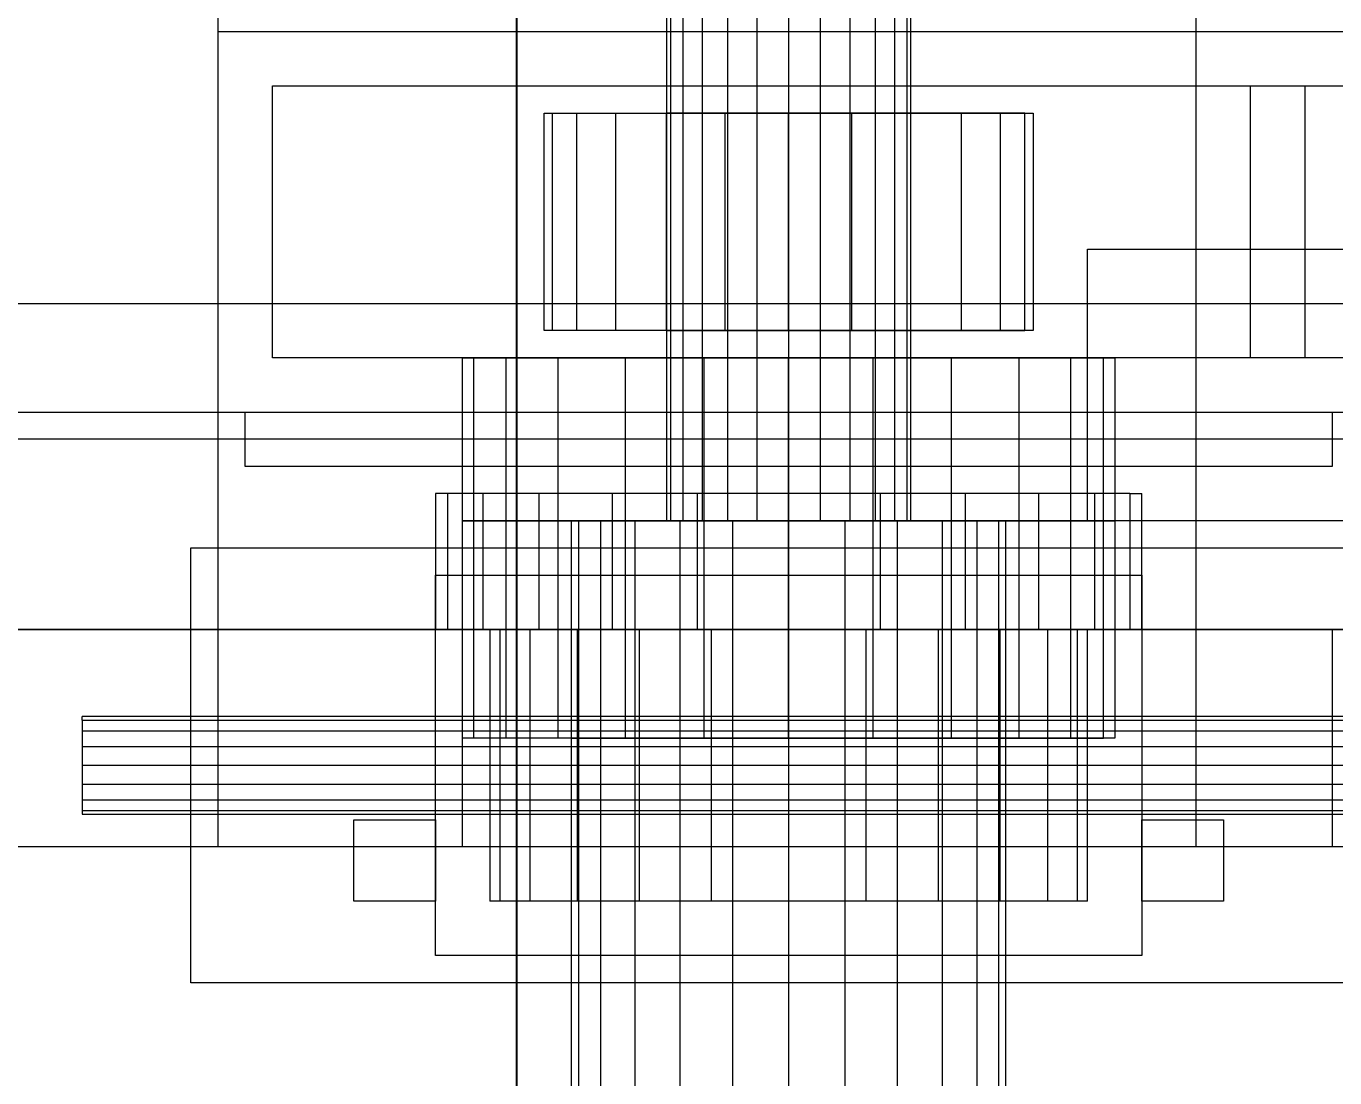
# Model space of a CAD drawing. Header units: millimetres. Extents: x -2500 to 58855, y -53268 to 6837.
# Drawn here: x 57126.8 to 57367.6, y -16742.5 to -16549 of the extents above; entities that cross this region are included whole.
import ezdxf

# ---------------------------------------------------------------- set-up
doc = ezdxf.new("R2010")
doc.units = ezdxf.units.MM
doc.layers.add('COTAS_R', color=1, linetype='Continuous', lineweight=0)
doc.layers.add('superior_secador', color=7, linetype='Continuous', lineweight=0)
doc.dimstyles.new('R19_100', dxfattribs={"dimtxt": 250, "dimasz": 150, "dimexe": 150, "dimexo": 80, "dimgap": 100, "dimtad": 1, "dimtih": 1, "dimtoh": 1, "dimdsep": 46, "dimcen": 0.09, "dimadec": 0, "dimazin": 0, "dimtfac": 1, "dimtdec": 4, "dimtofl": 0, "dimtmove": 0, "dimatfit": 3, "dimfxl": 1, "dimtolj": 1, "dimtzin": 0, "dimarcsym": 0})

# ---------------------------------------------------------------- blocks, each defined once
blk = doc.blocks.new('*D26')
at = {"layer": 'COTAS_R', "color": 0, "lineweight": -2, "transparency": 16777216}
for p, q in [((58037.12, -15400), (57067.12, -15400)), ((57217.12, -19600), (57217.12, -15550)), ((58037.12, -19750), (57067.12, -19750))]:
    blk.add_line(p, q, dxfattribs=at)
at = {"layer": 'COTAS_R', "color": 0, "transparency": 16777216}
for points in [[(57192.12, -15550), (57242.12, -15550), (57217.12, -15400)], [(57192.12, -19600), (57242.12, -19600), (57217.12, -19750)]]:
    blk.add_solid(points, dxfattribs=at)
at = {"layer": 'Defpoints', "color": 0, "transparency": 16777216}
for p in [(57217.12, -15400), (58117.12, -15400), (58117.12, -19750)]:
    blk.add_point(p, dxfattribs=at)

msp = doc.modelspace()

# ---------------------------------------------------------------- linework, layer by layer
at = {"layer": 'superior_secador'}
for p, q in [((57244.616, -16380), (57244.616, -16640)), ((57245.383, -16380), (57245.383, -16640)), ((57247.63, -16380), (57247.63, -16640)), ((57251.206, -16380), (57251.206, -16640)), ((57255.866, -16380), (57255.866, -16640)), ((57261.292, -16380), (57261.292, -16640)), ((57267.116, -16380), (57267.116, -16640)), ((57272.939, -16380), (57272.939, -16640)), ((57278.366, -16380), (57278.366, -16640)), ((57283.026, -16380), (57283.026, -16640)), ((57286.601, -16380), (57286.601, -16640)), ((57288.849, -16380), (57288.849, -16640)), ((57289.616, -16640), (57289.616, -16380)), ((57162.116, -16700), (57162.116, -16405)), ((57342.116, -16700), (57342.116, -16405)), ((57162.116, -16700), (57162.116, -16550)), ((57162.116, -16550), (57372.116, -16550)), ((57342.116, -16700), (57342.116, -16550)), ((57342.116, -16550), (57552.116, -16550)), ((57172.116, -16610), (57172.116, -16560)), ((57172.116, -16560), (57362.116, -16560)), ((57352.116, -16610), (57352.116, -16560)), ((57352.116, -16560), (57542.116, -16560)), ((57362.116, -16560), (57362.116, -16610)), ((57222.116, -16605), (57222.116, -16565)), ((57222.116, -16565), (57223.649, -16565)), ((57222.116, -16565), (57244.616, -16565)), ((57223.649, -16605), (57223.649, -16565)), ((57223.649, -16565), (57228.145, -16565)), ((57223.649, -16565), (57245.383, -16565)), ((57228.145, -16605), (57228.145, -16565)), ((57228.145, -16565), (57235.296, -16565)), ((57228.145, -16565), (57247.63, -16565)), ((57235.296, -16605), (57235.296, -16565)), ((57235.296, -16565), (57244.616, -16565)), ((57235.296, -16565), (57251.206, -16565)), ((57244.616, -16605), (57244.616, -16565)), ((57244.616, -16565), (57255.469, -16565)), ((57244.616, -16565), (57255.866, -16565)), ((57245.383, -16565), (57244.616, -16565)), ((57247.63, -16565), (57245.383, -16565)), ((57245.383, -16565), (57245.383, -16605)), ((57251.206, -16565), (57247.63, -16565)), ((57247.63, -16565), (57247.63, -16605)), ((57255.866, -16565), (57251.206, -16565)), ((57251.206, -16565), (57251.206, -16605)), ((57255.469, -16605), (57255.469, -16565)), ((57255.469, -16565), (57267.116, -16565)), ((57255.469, -16565), (57261.292, -16565)), ((57261.292, -16565), (57255.866, -16565)), ((57255.866, -16565), (57255.866, -16605)), ((57267.116, -16565), (57261.292, -16565)), ((57261.292, -16565), (57261.292, -16605)), ((57267.116, -16605), (57267.116, -16565)), ((57267.116, -16565), (57278.763, -16565)), ((57272.939, -16565), (57267.116, -16565)), ((57278.366, -16565), (57272.939, -16565)), ((57272.939, -16565), (57272.939, -16605)), ((57278.763, -16565), (57272.939, -16565)), ((57283.026, -16565), (57278.366, -16565)), ((57278.366, -16565), (57278.366, -16605)), ((57289.616, -16565), (57278.366, -16565)), ((57278.763, -16605), (57278.763, -16565)), ((57278.763, -16565), (57289.616, -16565)), ((57286.601, -16565), (57283.026, -16565)), ((57283.026, -16565), (57283.026, -16605)), ((57298.936, -16565), (57283.026, -16565)), ((57288.849, -16565), (57286.601, -16565)), ((57286.601, -16565), (57286.601, -16605)), ((57306.087, -16565), (57286.601, -16565)), ((57289.616, -16565), (57288.849, -16565)), ((57288.849, -16565), (57288.849, -16605)), ((57310.583, -16565), (57288.849, -16565)), ((57289.616, -16605), (57289.616, -16565)), ((57289.616, -16565), (57312.116, -16565)), ((57289.616, -16565), (57298.936, -16565)), ((57298.936, -16605), (57298.936, -16565)), ((57298.936, -16565), (57306.087, -16565)), ((57306.087, -16605), (57306.087, -16565)), ((57306.087, -16565), (57310.583, -16565)), ((57310.583, -16605), (57310.583, -16565)), ((57310.583, -16565), (57312.116, -16565)), ((57312.116, -16565), (57312.116, -16605)), ((57322.116, -16640), (57322.116, -16590)), ((57322.116, -16590), (57512.116, -16590)), ((37717.116, -16600), (57467.116, -16600)), ((37717.116, -16600), (57717.116, -16600)), ((56065.449, -16600), (57702.116, -16600)), ((57223.649, -16605), (57222.116, -16605)), ((57244.616, -16605), (57222.116, -16605)), ((57228.145, -16605), (57223.649, -16605)), ((57245.383, -16605), (57223.649, -16605)), ((57235.296, -16605), (57228.145, -16605)), ((57247.63, -16605), (57228.145, -16605)), ((57244.616, -16605), (57235.296, -16605)), ((57251.206, -16605), (57235.296, -16605)), ((57255.469, -16605), (57244.616, -16605)), ((57255.866, -16605), (57244.616, -16605)), ((57244.616, -16605), (57245.383, -16605)), ((57245.383, -16605), (57247.63, -16605)), ((57247.63, -16605), (57251.206, -16605)), ((57251.206, -16605), (57255.866, -16605)), ((57267.116, -16605), (57255.469, -16605)), ((57261.292, -16605), (57255.469, -16605)), ((57255.866, -16605), (57261.292, -16605)), ((57261.292, -16605), (57267.116, -16605)), ((57278.763, -16605), (57267.116, -16605)), ((57267.116, -16605), (57272.939, -16605)), ((57272.939, -16605), (57278.366, -16605)), ((57272.939, -16605), (57278.763, -16605)), ((57278.366, -16605), (57283.026, -16605)), ((57278.366, -16605), (57289.616, -16605)), ((57289.616, -16605), (57278.763, -16605)), ((57283.026, -16605), (57286.601, -16605)), ((57283.026, -16605), (57298.936, -16605)), ((57286.601, -16605), (57288.849, -16605)), ((57286.601, -16605), (57306.087, -16605)), ((57288.849, -16605), (57289.616, -16605)), ((57288.849, -16605), (57310.583, -16605)), ((57312.116, -16605), (57289.616, -16605)), ((57298.936, -16605), (57289.616, -16605)), ((57306.087, -16605), (57298.936, -16605)), ((57310.583, -16605), (57306.087, -16605)), ((57312.116, -16605), (57310.583, -16605)), ((57362.116, -16610), (57172.116, -16610)), ((57207.116, -16640), (57207.116, -16610)), ((57207.116, -16610), (57209.16, -16610)), ((57207.116, -16610), (57244.616, -16610)), ((57209.16, -16640), (57209.16, -16610)), ((57209.16, -16610), (57215.154, -16610)), ((57209.16, -16610), (57245.383, -16610)), ((57215.154, -16640), (57215.154, -16610)), ((57215.154, -16610), (57224.689, -16610)), ((57215.154, -16610), (57247.63, -16610)), ((57224.689, -16640), (57224.689, -16610)), ((57224.689, -16610), (57237.116, -16610)), ((57224.689, -16610), (57251.206, -16610)), ((57237.116, -16640), (57237.116, -16610)), ((57237.116, -16610), (57251.587, -16610)), ((57237.116, -16610), (57255.866, -16610)), ((57245.383, -16610), (57244.616, -16610)), ((57244.616, -16610), (57244.616, -16640)), ((57247.63, -16610), (57245.383, -16610)), ((57245.383, -16610), (57245.383, -16640)), ((57251.206, -16610), (57247.63, -16610)), ((57247.63, -16610), (57247.63, -16640)), ((57255.866, -16610), (57251.206, -16610)), ((57251.206, -16610), (57251.206, -16640)), ((57251.587, -16640), (57251.587, -16610)), ((57251.587, -16610), (57267.116, -16610)), ((57251.587, -16610), (57261.292, -16610)), ((57261.292, -16610), (57255.866, -16610)), ((57255.866, -16610), (57255.866, -16640)), ((57267.116, -16610), (57261.292, -16610)), ((57261.292, -16610), (57261.292, -16640)), ((57267.116, -16640), (57267.116, -16610)), ((57267.116, -16610), (57282.645, -16610)), ((57272.939, -16610), (57267.116, -16610)), ((57278.366, -16610), (57272.939, -16610)), ((57272.939, -16610), (57272.939, -16640)), ((57282.645, -16610), (57272.939, -16610)), ((57283.026, -16610), (57278.366, -16610)), ((57278.366, -16610), (57278.366, -16640)), ((57297.116, -16610), (57278.366, -16610)), ((57282.645, -16640), (57282.645, -16610)), ((57282.645, -16610), (57297.116, -16610)), ((57286.601, -16610), (57283.026, -16610)), ((57283.026, -16610), (57283.026, -16640)), ((57309.542, -16610), (57283.026, -16610)), ((57288.849, -16610), (57286.601, -16610)), ((57286.601, -16610), (57286.601, -16640)), ((57319.077, -16610), (57286.601, -16610)), ((57289.616, -16610), (57288.849, -16610)), ((57288.849, -16610), (57288.849, -16640)), ((57325.071, -16610), (57288.849, -16610)), ((57289.616, -16640), (57289.616, -16610)), ((57289.616, -16610), (57327.116, -16610)), ((57297.116, -16640), (57297.116, -16610)), ((57297.116, -16610), (57309.542, -16610)), ((57309.542, -16640), (57309.542, -16610)), ((57309.542, -16610), (57319.077, -16610)), ((57319.077, -16640), (57319.077, -16610)), ((57319.077, -16610), (57325.071, -16610)), ((57325.071, -16640), (57325.071, -16610)), ((57325.071, -16610), (57327.116, -16610)), ((57327.116, -16610), (57327.116, -16640)), ((57542.116, -16610), (57352.116, -16610)), ((37717.116, -16620), (57717.116, -16620)), ((57167.116, -16630), (57167.116, -16620)), ((57167.116, -16620), (57367.116, -16620)), ((57367.116, -16620), (57367.116, -16630)), ((57702.116, -16625), (56065.449, -16625)), ((57367.116, -16630), (57167.116, -16630)), ((57204.331, -16635), (57202.116, -16635)), ((57202.116, -16635), (57202.116, -16660)), ((57210.824, -16635), (57204.331, -16635)), ((57204.331, -16635), (57204.331, -16660)), ((57221.154, -16635), (57210.824, -16635)), ((57210.824, -16635), (57210.824, -16660)), ((57234.616, -16635), (57221.154, -16635)), ((57221.154, -16635), (57221.154, -16660)), ((57250.293, -16635), (57234.616, -16635)), ((57234.616, -16635), (57234.616, -16660)), ((57267.116, -16635), (57250.293, -16635)), ((57250.293, -16635), (57250.293, -16660)), ((57283.939, -16635), (57267.116, -16635)), ((57267.116, -16635), (57267.116, -16660)), ((57299.616, -16635), (57283.939, -16635)), ((57283.939, -16635), (57283.939, -16660)), ((57313.078, -16635), (57299.616, -16635)), ((57299.616, -16635), (57299.616, -16660)), ((57323.408, -16635), (57313.078, -16635)), ((57313.078, -16635), (57313.078, -16660)), ((57329.901, -16635), (57323.408, -16635)), ((57323.408, -16635), (57323.408, -16660)), ((57329.901, -16635), (57332.116, -16635)), ((57329.901, -16635), (57329.901, -16660)), ((57332.116, -16660), (57332.116, -16635)), ((57207.116, -16680), (57207.116, -16640)), ((57207.116, -16640), (57209.16, -16640)), ((57207.116, -16640), (57227.116, -16640)), ((57244.616, -16640), (57207.116, -16640)), ((57209.16, -16680), (57209.16, -16640)), ((57209.16, -16640), (57215.154, -16640)), ((57209.16, -16640), (57228.479, -16640)), ((57245.383, -16640), (57209.16, -16640)), ((57215.154, -16680), (57215.154, -16640)), ((57215.154, -16640), (57224.689, -16640)), ((57215.154, -16640), (57232.475, -16640)), ((57247.63, -16640), (57215.154, -16640)), ((57224.689, -16680), (57224.689, -16640)), ((57224.689, -16640), (57237.116, -16640)), ((57224.689, -16640), (57238.832, -16640)), ((57251.206, -16640), (57224.689, -16640)), ((57228.479, -16640), (57227.116, -16640)), ((57227.116, -16640), (57227.116, -19360)), ((57227.116, -16640), (57227.116, -16680)), ((57232.475, -16640), (57228.479, -16640)), ((57228.479, -16640), (57228.479, -19360)), ((57228.479, -16640), (57228.479, -16680)), ((57238.832, -16640), (57232.475, -16640)), ((57232.475, -16640), (57232.475, -19360)), ((57232.475, -16640), (57232.475, -16680)), ((57237.116, -16680), (57237.116, -16640)), ((57237.116, -16640), (57251.587, -16640)), ((57237.116, -16640), (57247.116, -16640)), ((57255.866, -16640), (57237.116, -16640)), ((57247.116, -16640), (57238.832, -16640)), ((57238.832, -16640), (57238.832, -19360)), ((57238.832, -16640), (57238.832, -16680)), ((57245.383, -16640), (57244.616, -16640)), ((57247.63, -16640), (57245.383, -16640)), ((57256.763, -16640), (57247.116, -16640)), ((57247.116, -16640), (57247.116, -19360)), ((57247.116, -16640), (57247.116, -16680)), ((57251.206, -16640), (57247.63, -16640)), ((57255.866, -16640), (57251.206, -16640)), ((57251.587, -16680), (57251.587, -16640)), ((57251.587, -16640), (57267.116, -16640)), ((57251.587, -16640), (57256.763, -16640)), ((57261.292, -16640), (57251.587, -16640)), ((57261.292, -16640), (57255.866, -16640)), ((57267.116, -16640), (57256.763, -16640)), ((57256.763, -16640), (57256.763, -19360)), ((57256.763, -16640), (57256.763, -16680)), ((57267.116, -16640), (57261.292, -16640)), ((57277.469, -16640), (57267.116, -16640)), ((57267.116, -16640), (57267.116, -19360)), ((57272.939, -16640), (57267.116, -16640)), ((57267.116, -16680), (57267.116, -16640)), ((57267.116, -16640), (57282.645, -16640)), ((57278.366, -16640), (57272.939, -16640)), ((57272.939, -16640), (57282.645, -16640)), ((57287.116, -16640), (57277.469, -16640)), ((57277.469, -16640), (57277.469, -19360)), ((57277.469, -16640), (57277.469, -16680)), ((57282.645, -16640), (57277.469, -16640)), ((57283.026, -16640), (57278.366, -16640)), ((57278.366, -16640), (57297.116, -16640)), ((57282.645, -16680), (57282.645, -16640)), ((57282.645, -16640), (57297.116, -16640)), ((57286.601, -16640), (57283.026, -16640)), ((57283.026, -16640), (57309.542, -16640)), ((57288.849, -16640), (57286.601, -16640)), ((57286.601, -16640), (57319.077, -16640)), ((57295.4, -16640), (57287.116, -16640)), ((57287.116, -16640), (57287.116, -19360)), ((57287.116, -16640), (57287.116, -16680)), ((57297.116, -16640), (57287.116, -16640)), ((57289.616, -16640), (57288.849, -16640)), ((57288.849, -16640), (57325.071, -16640)), ((57327.116, -16640), (57289.616, -16640)), ((57301.757, -16640), (57295.4, -16640)), ((57295.4, -16640), (57295.4, -19360)), ((57295.4, -16640), (57295.4, -16680)), ((57309.542, -16640), (57295.4, -16640)), ((57297.116, -16680), (57297.116, -16640)), ((57297.116, -16640), (57309.542, -16640)), ((57305.753, -16640), (57301.757, -16640)), ((57301.757, -16640), (57301.757, -19360)), ((57301.757, -16640), (57301.757, -16680)), ((57319.077, -16640), (57301.757, -16640)), ((57305.753, -16640), (57307.116, -16640)), ((57305.753, -16640), (57305.753, -19360)), ((57305.753, -16640), (57305.753, -16680)), ((57325.071, -16640), (57305.753, -16640)), ((57307.116, -19360), (57307.116, -16640)), ((57307.116, -16680), (57307.116, -16640)), ((57307.116, -16640), (57327.116, -16640)), ((57309.542, -16680), (57309.542, -16640)), ((57309.542, -16640), (57319.077, -16640)), ((57319.077, -16680), (57319.077, -16640)), ((57319.077, -16640), (57325.071, -16640)), ((57512.116, -16640), (57322.116, -16640)), ((57325.071, -16680), (57325.071, -16640)), ((57325.071, -16640), (57327.116, -16640)), ((57327.116, -16640), (57327.116, -16680)), ((57157.116, -16725), (57157.116, -16645)), ((57157.116, -16645), (57387.116, -16645)), ((57202.116, -16720), (57202.116, -16650)), ((57202.116, -16650), (57332.116, -16650)), ((57332.116, -16650), (57332.116, -16720)), ((57717.116, -16660), (37717.116, -16660)), ((38067.116, -16660), (57367.116, -16660)), ((57204.331, -16660), (57202.116, -16660)), ((57210.824, -16660), (57204.331, -16660)), ((57207.116, -16700), (57207.116, -16660)), ((57207.116, -16660), (57487.116, -16660)), ((57221.154, -16660), (57210.824, -16660)), ((57213.99, -16660), (57212.116, -16660)), ((57212.116, -16660), (57212.116, -16710)), ((57219.484, -16660), (57213.99, -16660)), ((57213.99, -16660), (57213.99, -16710)), ((57228.225, -16660), (57219.484, -16660)), ((57219.484, -16660), (57219.484, -16710)), ((57234.616, -16660), (57221.154, -16660)), ((57239.616, -16660), (57228.225, -16660)), ((57228.225, -16660), (57228.225, -16710)), ((57250.293, -16660), (57234.616, -16660)), ((57252.881, -16660), (57239.616, -16660)), ((57239.616, -16660), (57239.616, -16710)), ((57267.116, -16660), (57250.293, -16660)), ((57267.116, -16660), (57252.881, -16660)), ((57252.881, -16660), (57252.881, -16710)), ((57281.351, -16660), (57267.116, -16660)), ((57267.116, -16660), (57267.116, -16710)), ((57283.939, -16660), (57267.116, -16660)), ((57294.616, -16660), (57281.351, -16660)), ((57281.351, -16660), (57281.351, -16710)), ((57299.616, -16660), (57283.939, -16660)), ((57306.007, -16660), (57294.616, -16660)), ((57294.616, -16660), (57294.616, -16710)), ((57313.078, -16660), (57299.616, -16660)), ((57314.747, -16660), (57306.007, -16660)), ((57306.007, -16660), (57306.007, -16710)), ((57323.408, -16660), (57313.078, -16660)), ((57320.242, -16660), (57314.747, -16660)), ((57314.747, -16660), (57314.747, -16710)), ((57320.242, -16660), (57322.116, -16660)), ((57320.242, -16660), (57320.242, -16710)), ((57322.116, -16710), (57322.116, -16660)), ((57329.901, -16660), (57323.408, -16660)), ((57332.116, -16660), (57329.901, -16660)), ((57367.116, -16660), (57367.116, -16700)), ((57137.116, -16676.685), (57137.116, -16676)), ((57387.116, -16676), (57137.116, -16676)), ((57137.116, -16676.685), (57137.116, -16678.636)), ((57137.116, -16676.685), (57387.116, -16676.685)), ((57137.116, -16678.636), (57137.116, -16681.556)), ((57137.116, -16678.636), (57387.116, -16678.636)), ((57137.116, -16681.556), (57137.116, -16685)), ((57137.116, -16681.556), (57387.116, -16681.556)), ((57209.16, -16680), (57207.116, -16680)), ((57227.116, -16680), (57207.116, -16680)), ((57215.154, -16680), (57209.16, -16680)), ((57228.479, -16680), (57209.16, -16680)), ((57224.689, -16680), (57215.154, -16680)), ((57232.475, -16680), (57215.154, -16680)), ((57237.116, -16680), (57224.689, -16680)), ((57238.832, -16680), (57224.689, -16680)), ((57227.116, -16680), (57228.479, -16680)), ((57228.479, -16680), (57232.475, -16680)), ((57232.475, -16680), (57238.832, -16680)), ((57251.587, -16680), (57237.116, -16680)), ((57247.116, -16680), (57237.116, -16680)), ((57238.832, -16680), (57247.116, -16680)), ((57247.116, -16680), (57256.763, -16680)), ((57267.116, -16680), (57251.587, -16680)), ((57256.763, -16680), (57251.587, -16680)), ((57256.763, -16680), (57267.116, -16680)), ((57282.645, -16680), (57267.116, -16680)), ((57267.116, -16680), (57277.469, -16680)), ((57277.469, -16680), (57287.116, -16680)), ((57277.469, -16680), (57282.645, -16680)), ((57297.116, -16680), (57282.645, -16680)), ((57287.116, -16680), (57295.4, -16680)), ((57287.116, -16680), (57297.116, -16680)), ((57295.4, -16680), (57301.757, -16680)), ((57295.4, -16680), (57309.542, -16680)), ((57309.542, -16680), (57297.116, -16680)), ((57301.757, -16680), (57305.753, -16680)), ((57301.757, -16680), (57319.077, -16680)), ((57305.753, -16680), (57307.116, -16680)), ((57305.753, -16680), (57325.071, -16680)), ((57327.116, -16680), (57307.116, -16680)), ((57319.077, -16680), (57309.542, -16680)), ((57325.071, -16680), (57319.077, -16680)), ((57327.116, -16680), (57325.071, -16680)), ((57137.116, -16685), (57137.116, -16688.444)), ((57137.116, -16685), (57387.116, -16685)), ((57137.116, -16688.444), (57137.116, -16691.364)), ((57137.116, -16688.444), (57387.116, -16688.444)), ((57137.116, -16691.364), (57137.116, -16693.315)), ((57137.116, -16691.364), (57387.116, -16691.364)), ((57137.116, -16693.315), (57137.116, -16694)), ((57137.116, -16693.315), (57387.116, -16693.315)), ((57137.116, -16694), (57387.116, -16694)), ((57187.116, -16710), (57187.116, -16695)), ((57187.116, -16695), (57202.116, -16695)), ((57202.116, -16695), (57202.116, -16710)), ((57332.116, -16710), (57332.116, -16695)), ((57332.116, -16695), (57347.116, -16695)), ((57347.116, -16695), (57347.116, -16710)), ((57367.116, -16700), (38067.116, -16700)), ((57372.116, -16700), (57162.116, -16700)), ((57487.116, -16700), (57207.116, -16700)), ((57552.116, -16700), (57342.116, -16700)), ((57202.116, -16710), (57187.116, -16710)), ((57213.99, -16710), (57212.116, -16710)), ((57219.484, -16710), (57213.99, -16710)), ((57228.225, -16710), (57219.484, -16710)), ((57239.616, -16710), (57228.225, -16710)), ((57252.881, -16710), (57239.616, -16710)), ((57267.116, -16710), (57252.881, -16710)), ((57281.351, -16710), (57267.116, -16710)), ((57294.616, -16710), (57281.351, -16710)), ((57306.007, -16710), (57294.616, -16710)), ((57314.747, -16710), (57306.007, -16710)), ((57320.242, -16710), (57314.747, -16710)), ((57322.116, -16710), (57320.242, -16710)), ((57347.116, -16710), (57332.116, -16710)), ((57332.116, -16720), (57202.116, -16720)), ((57387.116, -16725), (57157.116, -16725))]:
    msp.add_line(p, q, dxfattribs=at)

# ---------------------------------------------------------------- dimensions: what is measured, and where the dimension line sits
at = {"layer": 'COTAS_R'}
dim = msp.add_aligned_dim(p1=(58117.116, -19750), p2=(58117.116, -15400), distance=900, text='<> R', dimstyle='R19_100', dxfattribs=at)
dim.commit()
dim.dimension.update_dxf_attribs({"geometry": '*D26', "text_midpoint": (57217.116, -17575)})

doc.saveas('drawing.dxf')
